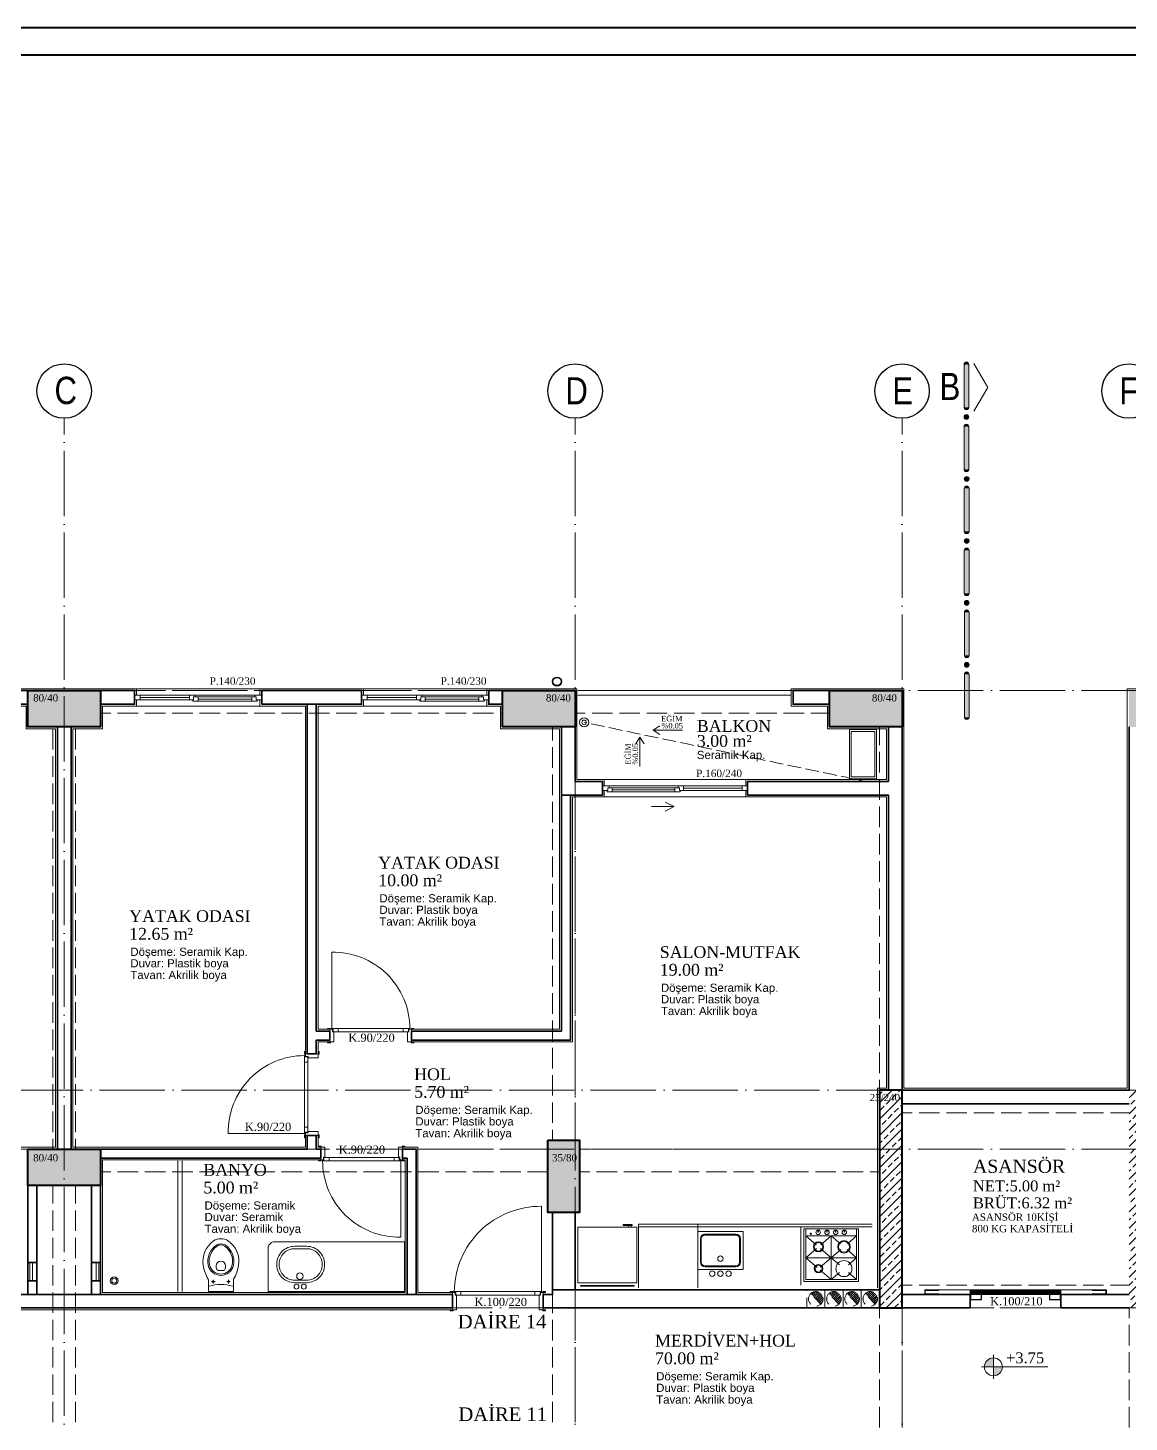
# Model space of a CAD drawing. Header units: millimetres. Extents: x 11587 to 81192, y -36083 to -25300.
# Drawn here: x 32209 to 33422, y -26835 to -25300 of the extents above; entities that cross this region are included whole.
import ezdxf

# ---------------------------------------------------------------- set-up
doc = ezdxf.new("R2010")
doc.units = ezdxf.units.MM
for name, pattern in [('AKS', [30, 24, -3, 0, -3]), ('IZDUSUM1', [20, 7.5, -5, 7.5, 0]), ('SEMBOL1', [260, 200, -15, 30, -15])]:
    doc.linetypes.add(name, pattern=pattern)
for name, color, linetype, lineweight in [('rtm-aks balon', 20, 'Continuous', 25), ('rtm-aks balon yazı', 7, 'Continuous', 20), ('rtm-aks yeni', 7, 'AKS', 20), ('rtm-antet-02', 140, 'Continuous', 40), ('rtm-cam', 141, 'Continuous', 9), ('rtm-duv tugla', 22, 'Continuous', 35), ('rtm-izdusum-üst ince', 8, 'IZDUSUM1', 5), ('rtm-kapı-ahsap', 35, 'Continuous', 13), ('rtm-mhl-yazı-adı', 150, 'Continuous', 30), ('rtm-mhl-yazı-m2', 7, 'Continuous', 20), ('rtm-mhl-yazı-malzeme', 253, 'Continuous', 13), ('rtm-pen-ahsap', 35, 'Continuous', 13), ('rtm-plan katmanı-04', 33, 'Continuous', 25), ('rtm-plan katmanı-05', 205, 'Continuous', 20), ('rtm-plan katmanı-07', 135, 'Continuous', 9), ('rtm-sembol balon baslik', 242, 'Continuous', 20), ('rtm-sembol kesit gör yazı', 7, 'Continuous', 20), ('rtm-sembol kot', 242, 'Continuous', 20), ('rtm-sembol kot yazı', 7, 'Continuous', 20), ('rtm-sembol ok', 7, 'Continuous', 20), ('rtm-sıva', 252, 'Continuous', 15), ('rtm-tarama-betonarme', 51, 'Continuous', 15), ('rtm-tas_betonarme', 50, 'Continuous', 40), ('rtm-tefris vitrifiye', 9, 'Continuous', 9)]:
    doc.layers.add(name, color=color, linetype=linetype, lineweight=lineweight)
doc.styles.add('AKSYAZI', font='ARIALN.TTF')
doc.styles.add('ARIAL', font='times.ttf')
doc.styles.add('BASLIK', font='ARIALN.TTF')
doc.styles.get("Standard").update_dxf_attribs({"font": 'arial.ttf'})
doc.styles.add('VAZ-OLCU', font='times.ttf', dxfattribs={"height": 60})

# ---------------------------------------------------------------- blocks, each defined once
blk = doc.blocks.new('rty')
at = {"layer": 'rtm-kapı-ahsap'}
for p, q in [((-58244.9, -62700.3), (-58243.8, -62700.3)), ((-58244.9, -62703.4), (-58244.9, -62700.3)), ((-58243.8, -62703.4), (-58244.9, -62703.4)), ((-58243.8, -62700.3), (-58243.8, -62703.4)), ((-58243.8, -62707.4), (-58243.8, -62702.9)), ((-58229.8, -62702.9), (-58243.8, -62702.9)), ((-58229.8, -62700.4), (-58229.8, -62703.4)), ((-58228.8, -62700.4), (-58229.8, -62700.4)), ((-58229.8, -62702.9), (-58229.8, -62705.9)), ((-58229.8, -62703.4), (-58228.8, -62703.4)), ((-58228.8, -62703.4), (-58228.8, -62700.4)), ((-58232.8, -62707.4), (-58243.8, -62707.4)), ((-58232.8, -62705.9), (-58232.8, -62707.4)), ((-58229.8, -62705.9), (-58232.8, -62705.9)), ((-58232.6, -62706.4), (-58232.6, -62789.4)), ((-58232.6, -62706.4), (-58229.7, -62706.4)), ((-58228.8, -62712), (-58232.6, -62712)), ((-58229.8, -62704.9), (-58228.8, -62704.9)), ((-58229.7, -62706.4), (-58229.7, -62704.9)), ((-58228.8, -62790.9), (-58228.8, -62704.9)), ((-58144.8, -62704.9), (-58228.8, -62704.9)), ((-58243.8, -62792.3), (-58244.9, -62792.3)), ((-58244.9, -62792.3), (-58244.9, -62795.4)), ((-58244.9, -62795.4), (-58243.8, -62795.4)), ((-58243.8, -62788.4), (-58243.8, -62792.9)), ((-58232.8, -62788.4), (-58243.8, -62788.4)), ((-58243.8, -62795.4), (-58243.8, -62792.3)), ((-58229.8, -62792.9), (-58243.8, -62792.9)), ((-58232.8, -62789.9), (-58232.8, -62788.4)), ((-58229.8, -62789.9), (-58232.8, -62789.9)), ((-58228.8, -62783.7), (-58232.6, -62783.7)), ((-58232.6, -62789.4), (-58229.7, -62789.4)), ((-58229.8, -62792.9), (-58229.8, -62789.9)), ((-58229.8, -62790.9), (-58228.8, -62790.9)), ((-58229.8, -62795.4), (-58229.8, -62792.3)), ((-58229.8, -62792.3), (-58228.8, -62792.3)), ((-58228.8, -62795.4), (-58229.8, -62795.4)), ((-58229.7, -62789.4), (-58229.7, -62790.9)), ((-58228.8, -62792.3), (-58228.8, -62795.4))]:
    blk.add_line(p, q, dxfattribs=at)
at = {"layer": 'rtm-kapı-ahsap', "const_width": 0.392}
blk.add_lwpolyline([(-58229.2, -62703.9, 1), (-58229.2, -62704.5, 1)], format="xyb", close=True, dxfattribs=at)
at = {"layer": 'rtm-kapı-ahsap'}
blk.add_arc((-58229.1, -62706.6), 84.3, 270.2011, 1.1472, dxfattribs=at)
blk = doc.blocks.new('K-100')
at = {"layer": 'rtm-kapı-ahsap'}
for p, q in [((-34308.1, -13702.2), (-34307, -13702.2)), ((-34308.1, -13705.4), (-34308.1, -13702.2)), ((-34307, -13705.4), (-34308.1, -13705.4)), ((-34307, -13702.2), (-34307, -13705.4)), ((-34307, -13709.3), (-34307, -13704.8)), ((-34288, -13704.8), (-34307, -13704.8)), ((-34291, -13709.3), (-34307, -13709.3)), ((-34288, -13707.8), (-34291, -13707.8)), ((-34291, -13707.8), (-34291, -13709.3)), ((-34290.8, -13801.3), (-34290.8, -13708.3)), ((-34290.8, -13708.3), (-34287.9, -13708.3)), ((-34287, -13713.9), (-34290.8, -13713.9)), ((-34288, -13702.3), (-34288, -13705.4)), ((-34287, -13702.3), (-34288, -13702.3)), ((-34288, -13704.8), (-34288, -13707.8)), ((-34288, -13705.4), (-34287, -13705.4)), ((-34288, -13706.8), (-34287, -13706.8)), ((-34287.9, -13708.3), (-34287.9, -13706.8)), ((-34287, -13705.4), (-34287, -13702.3)), ((-34287, -13706.8), (-34287, -13802.8)), ((-34307, -13804.2), (-34308.1, -13804.2)), ((-34308.1, -13804.2), (-34308.1, -13807.3)), ((-34307, -13800.3), (-34307, -13804.8)), ((-34291, -13800.3), (-34307, -13800.3)), ((-34307, -13807.3), (-34307, -13804.2)), ((-34288, -13804.8), (-34307, -13804.8)), ((-34291, -13801.8), (-34291, -13800.3)), ((-34288, -13801.8), (-34291, -13801.8)), ((-34287, -13795.6), (-34290.8, -13795.6)), ((-34290.8, -13801.3), (-34287.9, -13801.3)), ((-34288, -13804.8), (-34288, -13801.8)), ((-34288, -13802.8), (-34287, -13802.8)), ((-34288, -13807.3), (-34288, -13804.2)), ((-34288, -13804.2), (-34287, -13804.2)), ((-34287.9, -13801.3), (-34287.9, -13802.8)), ((-34193, -13802.8), (-34287, -13802.8)), ((-34287, -13804.2), (-34287, -13807.3)), ((-34308.1, -13807.3), (-34307, -13807.3)), ((-34287, -13807.3), (-34288, -13807.3))]:
    blk.add_line(p, q, dxfattribs=at)
at = {"layer": 'rtm-kapı-ahsap', "const_width": 0.392}
blk.add_lwpolyline([(-34287.4, -13803.7, -1), (-34287.4, -13803.1, -1)], format="xyb", close=True, dxfattribs=at)
at = {"layer": 'rtm-kapı-ahsap'}
blk.add_arc((-34287.9, -13801.7), 94.9, 359.3332, 89.4605, dxfattribs=at)
blk = doc.blocks.new('KK')
at = {"layer": 'rtm-sembol balon baslik', "linetype": 'SEMBOL1'}
for p in [(41231.3, 7543.2), (41283.8, 7543.2)]:
    blk.add_line(p, (41257.6, 7558.4), dxfattribs=at)
at = {"layer": 'rtm-sembol balon baslik'}
for p, q in [((41279.6, 7537.7), (41232.3, 7537.7)), ((41279.6, 7532.4), (41232.3, 7532.4)), ((41347.8, 7537.7), (41300.6, 7537.7)), ((41347.8, 7532.4), (41300.6, 7532.4)), ((41416.1, 7537.8), (41368.8, 7537.8)), ((41416.1, 7532.6), (41368.8, 7532.6)), ((41484.3, 7537.8), (41437.1, 7537.8)), ((41484.3, 7532.6), (41437.1, 7532.6)), ((41552.6, 7537.9), (41505.3, 7537.9)), ((41552.6, 7532.7), (41505.3, 7532.7)), ((41620.8, 7537.9), (41573.6, 7537.9)), ((41620.8, 7532.7), (41573.6, 7532.7))]:
    blk.add_line(p, q, dxfattribs=at)
at = {"layer": 'rtm-sembol balon baslik', "const_width": 2.62}
for points in [[(41232.3, 7536.4, 0.414214), (41231, 7535, 1)], [(41231, 7535, 0.414214), (41232.3, 7533.7, 1)], [(41279.6, 7533.7, 0.414214), (41280.9, 7535, 0.414214), (41279.6, 7536.4, 1)], [(41300.6, 7536.4, 0.414214), (41299.3, 7535, 1)], [(41299.3, 7535, 0.414214), (41300.6, 7533.7, 1)], [(41347.8, 7533.7, 0.414214), (41349.1, 7535, 0.414214), (41347.8, 7536.4, 1)], [(41368.8, 7536.5, 0.414214), (41367.5, 7535.2, 1)], [(41367.5, 7535.2, 0.414214), (41368.8, 7533.9, 1)], [(41416.1, 7533.9, 0.414214), (41417.4, 7535.2, 0.414214), (41416.1, 7536.5, 1)], [(41437.1, 7536.5, 0.414214), (41435.8, 7535.2, 1)], [(41435.8, 7535.2, 0.414214), (41437.1, 7533.9, 1)], [(41484.3, 7533.9, 0.414214), (41485.6, 7535.2, 0.414214), (41484.3, 7536.5, 1)], [(41505.3, 7536.6, 0.414214), (41504, 7535.3, 1)], [(41504, 7535.3, 0.414214), (41505.3, 7534, 1)], [(41552.6, 7534, 0.414214), (41553.9, 7535.3, 0.414214), (41552.6, 7536.6, 1)], [(41573.6, 7536.6, 0.414214), (41572.3, 7535.3, 1)], [(41572.3, 7535.3, 0.414214), (41573.6, 7534, 1)], [(41620.8, 7534, 0.414214), (41622.1, 7535.3, 0.414214), (41620.8, 7536.6, 1)]]:
    blk.add_lwpolyline(points, format="xyb", dxfattribs=at)
for points in [[(41288.8, 7535, 1), (41291.4, 7535, 1)], [(41357, 7535.2, 1), (41359.6, 7535.2, 1)], [(41425.3, 7535.2, 1), (41427.9, 7535.2, 1)], [(41493.5, 7535.3, 1), (41496.1, 7535.3, 1)], [(41561.8, 7535.3, 1), (41564.4, 7535.3, 1)]]:
    blk.add_lwpolyline(points, format="xyb", close=True, dxfattribs=at)
at = {"layer": 'rtm-sembol balon baslik'}
for centre in [(41290.1, 7535), (41358.3, 7535.2), (41426.6, 7535.2), (41494.8, 7535.3), (41563.1, 7535.3)]:
    blk.add_circle(centre, 2.62, dxfattribs=at)
for centre, start, end in [((41232.3, 7535), 90, 270), ((41279.6, 7535), 270, 90), ((41300.6, 7535), 90, 270), ((41347.8, 7535), 270, 90), ((41368.8, 7535.2), 90, 270), ((41416.1, 7535.2), 270, 90), ((41437.1, 7535.2), 90, 270), ((41484.3, 7535.2), 270, 90), ((41505.3, 7535.3), 90, 270), ((41552.6, 7535.3), 270, 90), ((41573.6, 7535.3), 90, 270), ((41620.8, 7535.3), 270, 90)]:
    blk.add_arc(centre, 2.62, start, end, dxfattribs=at)
for points in [[(41232.3, 7537.7), (41232.3, 7532.4), (41279.6, 7537.7), (41279.6, 7532.4)], [(41300.6, 7537.7), (41300.6, 7532.4), (41347.8, 7537.7), (41347.8, 7532.4)], [(41368.8, 7537.8), (41368.8, 7532.6), (41416.1, 7537.8), (41416.1, 7532.6)], [(41437.1, 7537.8), (41437.1, 7532.6), (41484.3, 7537.8), (41484.3, 7532.6)], [(41505.3, 7537.9), (41505.3, 7532.7), (41552.6, 7537.9), (41552.6, 7532.7)], [(41573.6, 7537.9), (41573.6, 7532.7), (41620.8, 7537.9), (41620.8, 7532.7)]]:
    blk.add_trace(points, dxfattribs=at)

msp = doc.modelspace()

# ---------------------------------------------------------------- hatches: boundary and pattern name
at = {"layer": 'rtm-izdusum-üst ince', "ltscale": 1.5}
h = msp.add_hatch(dxfattribs=at)
h.set_pattern_fill('ANSI31', color=256, scale=0.5, angle=180, style=0)
h.set_pattern_definition([(225, (32045.9866, -26689.5514), (1.122532, -1.122532), [])])
edge = h.paths.add_edge_path()
edge.add_arc((33076.59, -26699.55), 8, 312.76259, 492.76259)
edge.add_line((33071.16, -26693.68), (33082.03, -26705.42))
h = msp.add_hatch(dxfattribs=at)
h.set_pattern_fill('ANSI31', color=256, scale=0.5, angle=180, style=0)
h.set_pattern_definition([(225, (32065.9866, -26689.5514), (1.122532, -1.122532), [])])
edge = h.paths.add_edge_path()
edge.add_arc((33096.59, -26699.55), 8, 312.76259, 492.76259)
edge.add_line((33091.16, -26693.68), (33102.03, -26705.42))
h = msp.add_hatch(dxfattribs=at)
h.set_pattern_fill('ANSI31', color=256, scale=0.5, angle=180, style=0)
h.set_pattern_definition([(225, (32085.9866, -26689.5514), (1.122532, -1.122532), [])])
edge = h.paths.add_edge_path()
edge.add_arc((33116.59, -26699.55), 8, 312.76259, 492.76259)
edge.add_line((33111.16, -26693.68), (33122.03, -26705.42))
h = msp.add_hatch(dxfattribs=at)
h.set_pattern_fill('ANSI31', color=256, scale=0.5, angle=180, style=0)
h.set_pattern_definition([(225, (32105.9866, -26689.5514), (1.122532, -1.122532), [])])
edge = h.paths.add_edge_path()
edge.add_arc((33136.59, -26699.55), 8, 312.76259, 492.76259)
edge.add_line((33131.16, -26693.68), (33142.03, -26705.42))
at = {"layer": 'rtm-sembol kot'}
h = msp.add_hatch(color=256, dxfattribs=at)
h.paths.add_polyline_path([(33272.18, -26764.59, 0.4142136), (33262.34, -26774.44), (33272.18, -26774.44)])
h.paths.add_polyline_path([(33272.18, -26784.28, 0.4142136), (33282.02, -26774.44), (33272.18, -26774.44)])
at = {"layer": 'rtm-tarama-betonarme'}
h = msp.add_hatch(dxfattribs=at)
h.set_pattern_fill('ANSI33', color=256, scale=2, style=0)
h.set_pattern_definition([(45, (21039.519, -4888.525), (-8.980256, 8.980256), []), (45, (21048.499, -4888.525), (-8.980256, 8.980256), [6.35, -3.175])])
h.paths.add_polyline_path([(34324.09, -27439.55), (34364.09, -27439.55), (34364.09, -27519.55), (34324.09, -27519.55)])
h.paths.add_polyline_path([(33911.59, -27479.55), (33991.59, -27479.55), (33991.59, -27519.55), (33911.59, -27519.55)])
h.paths.add_polyline_path([(34324.09, -26944.55), (34364.09, -26944.55), (34364.09, -27024.55), (34324.09, -27024.55)])
h.paths.add_polyline_path([(33961.59, -26944.55), (33996.59, -26944.55), (33996.59, -27024.55), (33961.59, -27024.55)])
h.paths.add_polyline_path([(33961.59, -26524.55), (33996.59, -26524.55), (33996.59, -26604.55), (33961.59, -26604.55)])
h.paths.add_polyline_path([(34324.09, -26524.55), (34364.09, -26524.55), (34364.09, -26604.55), (34324.09, -26604.55)])
h.paths.add_polyline_path([(34324.09, -26029.55), (34364.09, -26029.55), (34364.09, -26109.55), (34324.09, -26109.55)])
h.paths.add_polyline_path([(33911.59, -26029.55), (33991.59, -26029.55), (33991.59, -26069.55), (33911.59, -26069.55)])
h.paths.add_polyline_path([(34726.59, -26524.55), (34691.59, -26524.55), (34691.59, -26604.55), (34726.59, -26604.55)])
h.paths.add_polyline_path([(34726.59, -26944.55), (34691.59, -26944.55), (34691.59, -27024.55), (34726.59, -27024.55)])
h.paths.add_polyline_path([(34776.59, -27479.55), (34696.59, -27479.55), (34696.59, -27519.55), (34776.59, -27519.55)])
h.paths.add_polyline_path([(35299.09, -27479.55), (35219.09, -27479.55), (35219.09, -27519.55), (35299.09, -27519.55)])
h.paths.add_polyline_path([(35299.09, -26974.55), (35219.09, -26974.55), (35219.09, -27014.55), (35299.09, -27014.55)])
h.paths.add_polyline_path([(35299.09, -26534.55), (35219.09, -26534.55), (35219.09, -26574.55), (35299.09, -26574.55)])
h.paths.add_polyline_path([(34776.59, -26029.55), (34696.59, -26029.55), (34696.59, -26069.55), (34776.59, -26069.55)])
h.paths.add_polyline_path([(35299.09, -26029.55), (35219.09, -26029.55), (35219.09, -26069.55), (35299.09, -26069.55)])
h.paths.add_polyline_path([(35821.59, -26839.55), (35796.59, -26839.55), (35796.59, -27014.55), (35821.59, -27014.55)])
h.paths.add_polyline_path([(35821.59, -26534.55), (35796.59, -26534.55), (35796.59, -26709.55), (35821.59, -26709.55)])
h.paths.add_polyline_path([(36181.59, -26839.55), (36006.59, -26839.55), (36006.59, -26864.55), (36181.59, -26864.55)])
h.paths.add_polyline_path([(36181.59, -26684.55), (36006.59, -26684.55), (36006.59, -26709.55), (36181.59, -26709.55)])
h.paths.add_polyline_path([(35821.59, -26109.55), (35781.59, -26109.55), (35781.59, -26029.55), (35821.59, -26029.55)])
h.paths.add_polyline_path([(36181.59, -26124.55), (36141.59, -26124.55), (36141.59, -26029.55), (36181.59, -26029.55)])
h.paths.add_polyline_path([(35821.59, -27439.55), (35781.59, -27439.55), (35781.59, -27519.55), (35821.59, -27519.55)])
h.paths.add_polyline_path([(36181.59, -27424.55), (36141.59, -27424.55), (36141.59, -27519.55), (36181.59, -27519.55)])
h.paths.add_polyline_path([(33421.59, -27439.55), (33461.59, -27439.55), (33461.59, -27519.55), (33421.59, -27519.55)])
h.paths.add_polyline_path([(33131.59, -27439.55), (33171.59, -27439.55), (33171.59, -27519.55), (33131.59, -27519.55)])
h.paths.add_polyline_path([(33421.59, -26029.55), (33501.59, -26029.55), (33501.59, -26069.55), (33421.59, -26069.55)])
h.paths.add_polyline_path([(33091.59, -26029.55), (33171.59, -26029.55), (33171.59, -26069.55), (33091.59, -26069.55)])
h.paths.add_polyline_path([(32781.59, -26524.55), (32816.59, -26524.55), (32816.59, -26604.55), (32781.59, -26604.55)])
h.paths.add_polyline_path([(32781.59, -26944.55), (32816.59, -26944.55), (32816.59, -27024.55), (32781.59, -27024.55)])
h.paths.add_polyline_path([(32731.59, -27479.55), (32811.59, -27479.55), (32811.59, -27519.55), (32731.59, -27519.55)])
h.paths.add_polyline_path([(32209.09, -27479.55), (32289.09, -27479.55), (32289.09, -27519.55), (32209.09, -27519.55)])
h.paths.add_polyline_path([(32209.09, -26974.55), (32289.09, -26974.55), (32289.09, -27014.55), (32209.09, -27014.55)])
h.paths.add_polyline_path([(32209.09, -26534.55), (32289.09, -26534.55), (32289.09, -26574.55), (32209.09, -26574.55)])
h.paths.add_polyline_path([(32731.59, -26029.55), (32811.59, -26029.55), (32811.59, -26069.55), (32731.59, -26069.55)])
h.paths.add_polyline_path([(32209.09, -26029.55), (32289.09, -26029.55), (32289.09, -26069.55), (32209.09, -26069.55)])
h.paths.add_polyline_path([(31686.59, -26839.55), (31711.59, -26839.55), (31711.59, -27014.55), (31686.59, -27014.55)])
h.paths.add_polyline_path([(31686.59, -26534.55), (31711.59, -26534.55), (31711.59, -26709.55), (31686.59, -26709.55)])
h.paths.add_polyline_path([(31326.59, -26839.55), (31501.59, -26839.55), (31501.59, -26864.55), (31326.59, -26864.55)])
h.paths.add_polyline_path([(31326.59, -26684.55), (31501.59, -26684.55), (31501.59, -26709.55), (31326.59, -26709.55)])
h.paths.add_polyline_path([(31686.59, -26109.55), (31726.59, -26109.55), (31726.59, -26029.55), (31686.59, -26029.55)])
h.paths.add_polyline_path([(31326.59, -26124.55), (31366.59, -26124.55), (31366.59, -26029.55), (31326.59, -26029.55)])
h.paths.add_polyline_path([(31686.59, -27439.55), (31726.59, -27439.55), (31726.59, -27519.55), (31686.59, -27519.55)])
h.paths.add_polyline_path([(31326.59, -27424.55), (31366.59, -27424.55), (31366.59, -27519.55), (31326.59, -27519.55)])
h = msp.add_hatch(dxfattribs=at)
h.set_pattern_fill('ANSI33', color=256, scale=2, style=0)
h.set_pattern_definition([(45, (6000, 0), (-8.980256, 8.980256), []), (45, (6008.98, 0), (-8.980256, 8.980256), [6.35, -3.175])])
h.paths.add_polyline_path([(33171.59, -26469.55), (33146.59, -26469.55), (33146.59, -26709.55), (33171.59, -26709.55)])
h.paths.add_polyline_path([(33446.59, -26469.55), (33421.59, -26469.55), (33421.59, -26709.55), (33446.59, -26709.55)])

# ---------------------------------------------------------------- linework, layer by layer
at = {"layer": 'rtm-aks balon'}
for centre in [(32249.09, -25699.55), (32811.59, -25699.55), (33171.59, -25699.55), (33421.59, -25699.55)]:
    msp.add_circle(centre, 30, dxfattribs=at)
at = {"layer": 'rtm-aks yeni', "ltscale": 3}
for p, q in [((32249.09, -27819.55), (32249.09, -25729.55)), ((32811.59, -27819.55), (32811.59, -25729.55)), ((33171.59, -27819.55), (33171.59, -25729.55)), ((31026.59, -26029.55), (36481.59, -26029.55)), ((31026.59, -26469.55), (36481.59, -26469.55)), ((31026.59, -26534.55), (36481.59, -26534.55)), ((31026.59, -26709.55), (36481.59, -26709.55))]:
    msp.add_line(p, q, dxfattribs=at)
at = {"layer": 'rtm-antet-02'}
msp.add_lwpolyline([(30726.59, -25299.55), (30726.59, -28299.55), (36726.59, -28299.55), (36726.59, -25299.55), (30726.59, -25299.55)], dxfattribs=at)
msp.add_lwpolyline([(30756.59, -25329.55), (30756.59, -28269.55), (36696.59, -28269.55), (36696.59, -25329.55)], close=True, dxfattribs=at)
at = {"layer": 'rtm-cam'}
for p, q in [((32387.09, -26037.05), (32332.59, -26037.05)), ((32455.59, -26038.8), (32396.59, -26038.8)), ((32637.09, -26037.05), (32582.59, -26037.05)), ((32705.59, -26038.8), (32646.59, -26038.8)), ((32931.09, -26137.05), (32995.59, -26137.05)), ((32852.59, -26138.8), (32921.59, -26138.8))]:
    msp.add_line(p, q, dxfattribs=at)
at = {"layer": 'rtm-duv tugla'}
for points in [[(32209.09, -26029.55), (32171.59, -26029.55), (32171.59, -26044.55), (32209.09, -26044.55)], [(32289.09, -26029.55), (32326.59, -26029.55), (32326.59, -26044.55), (32289.09, -26044.55)], [(32731.59, -26044.55), (32716.59, -26044.55), (32716.59, -26029.55), (32731.59, -26029.55)], [(32716.59, -26044.55), (32716.59, -26029.55)], [(33091.59, -26029.55), (33051.59, -26029.55), (33051.59, -26044.55), (33091.59, -26044.55)], [(32526.59, -26044.55), (32526.59, -26404.55), (32541.59, -26404.55), (32541.59, -26414.55), (32526.59, -26414.55), (32526.59, -26429.55), (32516.59, -26429.55), (32516.59, -26044.55)], [(32241.59, -26534.55), (32241.59, -26069.55)], [(32256.59, -26534.55), (32256.59, -26069.55)], [(32811.59, -26069.55), (32811.59, -26129.55), (32841.59, -26129.55), (32841.59, -26144.55), (32796.59, -26144.55), (32796.59, -26069.55)], [(33156.59, -26069.55), (33156.59, -26129.55), (33001.59, -26129.55), (33001.59, -26144.55), (33156.59, -26144.55), (33156.59, -26469.55)], [(33171.59, -26069.55), (33171.59, -26469.55)], [(33421.59, -26469.55), (33421.59, -26069.55)], [(32796.59, -26144.55), (32796.59, -26404.55), (32631.59, -26404.55), (32631.59, -26414.55), (32806.59, -26414.55), (32806.59, -26144.55)], [(33171.59, -26469.55), (33421.59, -26469.55)], [(33171.59, -26484.55), (33421.59, -26484.55)], [(32289.09, -26534.55), (32516.59, -26534.55), (32516.59, -26519.55), (32526.59, -26519.55), (32526.59, -26534.55), (32531.59, -26534.55), (32531.59, -26544.55), (32289.09, -26544.55)], [(32626.59, -26694.55), (32626.59, -26544.55), (32621.59, -26544.55), (32621.59, -26534.55), (32636.59, -26534.55), (32636.59, -26694.55)], [(32209.09, -26574.55), (32209.09, -26694.55)], [(32219.09, -26574.55), (32219.09, -26694.55)], [(32279.09, -26574.55), (32279.09, -26694.55)], [(32289.09, -26574.55), (32289.09, -26694.55)], [(32786.59, -26604.55), (32786.59, -26689.55)], [(32811.59, -26604.55), (32811.59, -26689.55)], [(32219.09, -26659.55), (32209.09, -26659.55)], [(32279.09, -26659.55), (32289.09, -26659.55)], [(32219.09, -26679.55), (32209.09, -26679.55)], [(32279.09, -26679.55), (32289.09, -26679.55)], [(32776.59, -26694.55), (32786.59, -26694.55), (32786.59, -26689.55), (33146.59, -26689.55)], [(31821.59, -26694.55), (32676.59, -26694.55)], [(32676.59, -26694.55), (32676.59, -26709.55)], [(32776.59, -26694.55), (32776.59, -26709.55)], [(33171.59, -26709.55), (33246.59, -26709.55), (33246.59, -26694.55), (33171.59, -26694.55)], [(33421.59, -26709.55), (33346.59, -26709.55), (33346.59, -26694.55), (33421.59, -26694.55)], [(31821.59, -26709.55), (32676.59, -26709.55)], [(32776.59, -26709.55), (33146.59, -26709.55)]]:
    msp.add_lwpolyline(points, dxfattribs=at)
msp.add_lwpolyline([(32466.59, -26044.55), (32466.59, -26029.55), (32576.59, -26029.55), (32576.59, -26044.55)], close=True, dxfattribs=at)
at = {"layer": 'rtm-izdusum-üst ince', "ltscale": 1.5}
for points in [[(32289.09, -26029.55), (32731.59, -26029.55)], [(32821.59, -26029.55), (33091.59, -26029.55)], [(32289.09, -26054.55), (32731.59, -26054.55)], [(32811.59, -26054.55), (33091.59, -26054.55)], [(32236.59, -26534.55), (32236.59, -26069.55)], [(32261.59, -26534.55), (32261.59, -26069.55)], [(32786.59, -26524.55), (32786.59, -26069.55)], [(32811.59, -26524.55), (32811.59, -26069.55)], [(33146.59, -26469.55), (33146.59, -26069.55)], [(33171.59, -26469.55), (33171.59, -26069.55)], [(33421.59, -26467.55), (33421.59, -26069.55)], [(33171.59, -26469.55), (33421.59, -26469.55)], [(33171.59, -26494.55), (33421.59, -26494.55)], [(32289.09, -26534.55), (32781.59, -26534.55)], [(32816.59, -26534.55), (33146.59, -26534.55)], [(32289.09, -26559.55), (32781.59, -26559.55)], [(32816.59, -26559.55), (33146.59, -26559.55)], [(32236.59, -26974.55), (32236.59, -26574.55)], [(32261.59, -26974.55), (32261.59, -26574.55)], [(32786.59, -26944.55), (32786.59, -26604.55)], [(32811.59, -26944.55), (32811.59, -26604.55)], [(33086.59, -26689.55), (33086.59, -26709.55), (33066.59, -26709.55), (33066.59, -26689.55), (33086.59, -26689.55)], [(33106.59, -26689.55), (33106.59, -26709.55), (33086.59, -26709.55), (33086.59, -26689.55), (33106.59, -26689.55)], [(33126.59, -26689.55), (33126.59, -26709.55), (33106.59, -26709.55), (33106.59, -26689.55), (33126.59, -26689.55)], [(33146.59, -26689.55), (33146.59, -26709.55), (33126.59, -26709.55), (33126.59, -26689.55), (33146.59, -26689.55)], [(33171.59, -26684.55), (33421.59, -26684.55)], [(33082.03, -26705.42), (33071.16, -26693.68)], [(33102.03, -26705.42), (33091.16, -26693.68)], [(33122.03, -26705.42), (33111.16, -26693.68)], [(33142.03, -26705.42), (33131.16, -26693.68)], [(33146.59, -26709.55), (33146.59, -26919.55)], [(33171.59, -26709.55), (33171.59, -26919.55)], [(33171.59, -26709.55), (33421.59, -26709.55)], [(33421.59, -26709.55), (33421.59, -26919.55)]]:
    msp.add_lwpolyline(points, dxfattribs=at)
at = {"layer": 'rtm-izdusum-üst ince'}
msp.add_lwpolyline([(33131.59, -26129.55), (32821.59, -26064.55)], dxfattribs=at)
at = {"layer": 'rtm-izdusum-üst ince', "ltscale": 1.5}
for centre in [(33076.59, -26699.55), (33096.59, -26699.55), (33116.59, -26699.55), (33136.59, -26699.55)]:
    msp.add_circle(centre, 8, dxfattribs=at)
at = {"layer": 'rtm-kapı-ahsap'}
for points in [[(32211.09, -26679.55), (32211.09, -26659.55)], [(32214.09, -26679.55), (32214.09, -26659.55)], [(32284.09, -26679.55), (32284.09, -26659.55)], [(32287.09, -26679.55), (32287.09, -26659.55)]]:
    msp.add_lwpolyline(points, dxfattribs=at)
at = {"layer": 'rtm-pen-ahsap'}
for p, q in [((32385.59, -26034.55), (32326.59, -26034.55)), ((32326.59, -26039.55), (32332.59, -26039.55)), ((32337.59, -26039.55), (32331.96, -26039.55)), ((32332.59, -26034.55), (32332.59, -26039.55)), ((32337.59, -26039.55), (32387.09, -26039.55)), ((32385.59, -26034.55), (32393.09, -26034.55)), ((32387.09, -26034.55), (32387.09, -26039.55)), ((32391.59, -26039.55), (32387.09, -26039.55)), ((32390.96, -26041.05), (32396.59, -26041.05)), ((32391.59, -26036.55), (32396.59, -26036.55)), ((32391.59, -26036.55), (32391.59, -26039.55)), ((32393.09, -26036.55), (32393.09, -26034.55)), ((32396.59, -26036.55), (32455.59, -26036.55)), ((32396.59, -26036.55), (32396.59, -26041.05)), ((32396.59, -26041.05), (32455.59, -26041.05)), ((32460.59, -26036.55), (32455.59, -26036.55)), ((32455.59, -26036.55), (32455.59, -26041.05)), ((32461.23, -26041.05), (32455.59, -26041.05)), ((32459.09, -26034.55), (32459.09, -26036.55)), ((32459.09, -26034.55), (32466.59, -26034.55)), ((32460.59, -26036.55), (32460.59, -26039.55)), ((32466.59, -26039.55), (32460.59, -26039.55)), ((32635.59, -26034.55), (32576.59, -26034.55)), ((32576.59, -26039.55), (32582.59, -26039.55)), ((32587.59, -26039.55), (32581.96, -26039.55)), ((32582.59, -26034.55), (32582.59, -26039.55)), ((32587.59, -26039.55), (32637.09, -26039.55)), ((32635.59, -26034.55), (32643.09, -26034.55)), ((32637.09, -26034.55), (32637.09, -26039.55)), ((32641.59, -26039.55), (32637.09, -26039.55)), ((32640.96, -26041.05), (32646.59, -26041.05)), ((32641.59, -26036.55), (32646.59, -26036.55)), ((32641.59, -26036.55), (32641.59, -26039.55)), ((32643.09, -26036.55), (32643.09, -26034.55)), ((32646.59, -26036.55), (32705.59, -26036.55)), ((32646.59, -26036.55), (32646.59, -26041.05)), ((32646.59, -26041.05), (32705.59, -26041.05)), ((32710.59, -26036.55), (32705.59, -26036.55)), ((32705.59, -26036.55), (32705.59, -26041.05)), ((32711.23, -26041.05), (32705.59, -26041.05)), ((32709.09, -26034.55), (32709.09, -26036.55)), ((32709.09, -26034.55), (32716.59, -26034.55)), ((32710.59, -26036.55), (32710.59, -26039.55)), ((32716.59, -26039.55), (32710.59, -26039.55)), ((32849.09, -26134.55), (32841.59, -26134.55)), ((32847.59, -26136.55), (32852.59, -26136.55)), ((32847.59, -26136.55), (32847.59, -26139.55)), ((32849.09, -26134.55), (32849.09, -26136.55)), ((32921.59, -26136.55), (32852.59, -26136.55)), ((32852.59, -26136.55), (32852.59, -26141.05)), ((32926.59, -26136.55), (32921.59, -26136.55)), ((32921.59, -26136.55), (32921.59, -26141.05)), ((32932.59, -26134.55), (32925.09, -26134.55)), ((32925.09, -26136.55), (32925.09, -26134.55)), ((32926.59, -26136.55), (32926.59, -26139.55)), ((32931.09, -26134.55), (32931.09, -26139.55)), ((32932.59, -26134.55), (33001.59, -26134.55)), ((32995.59, -26134.55), (32995.59, -26139.55)), ((32841.59, -26139.55), (32847.59, -26139.55)), ((32846.96, -26141.05), (32852.59, -26141.05)), ((32921.59, -26141.05), (32852.59, -26141.05)), ((32927.23, -26141.05), (32921.59, -26141.05)), ((32926.59, -26139.55), (32931.09, -26139.55)), ((32990.59, -26139.55), (32931.09, -26139.55)), ((32990.59, -26139.55), (32996.23, -26139.55)), ((33001.59, -26139.55), (32995.59, -26139.55))]:
    msp.add_line(p, q, dxfattribs=at)
for points in [[(32390.96, -26041.05), (32390.09, -26039.55)], [(32461.23, -26041.05), (32462.1, -26039.55)], [(32640.96, -26041.05), (32640.09, -26039.55)], [(32711.23, -26041.05), (32712.1, -26039.55)], [(32846.96, -26141.05), (32846.09, -26139.55)], [(32927.23, -26141.05), (32928.1, -26139.55)]]:
    msp.add_lwpolyline(points, dxfattribs=at)
at = {"layer": 'rtm-plan katmanı-04'}
for radius in [5, 4.5]:
    msp.add_circle((32791.59, -26019.55), radius, dxfattribs=at)
at = {"layer": 'rtm-plan katmanı-05'}
for p, q in [((33396.59, -26689.55), (33196.59, -26689.55)), ((33196.59, -26694.55), (33196.59, -26689.55)), ((33197.09, -26690.05), (33212.09, -26690.05)), ((33197.09, -26694.05), (33197.09, -26690.05)), ((33212.09, -26690.15), (33197.19, -26690.15)), ((33197.19, -26690.15), (33197.19, -26693.95)), ((33212.09, -26690.05), (33212.09, -26690.15)), ((33246.59, -26694.05), (33246.59, -26690.05)), ((33246.59, -26690.05), (33296.09, -26690.05)), ((33296.09, -26690.05), (33296.09, -26694.05)), ((33297.09, -26690.05), (33297.09, -26694.05)), ((33346.59, -26690.05), (33297.09, -26690.05)), ((33346.59, -26694.05), (33346.59, -26690.05)), ((33381.09, -26690.05), (33381.09, -26690.15)), ((33396.09, -26690.05), (33381.09, -26690.05)), ((33381.09, -26690.15), (33395.99, -26690.15)), ((33395.99, -26690.15), (33395.99, -26693.95)), ((33396.09, -26694.05), (33396.09, -26690.05)), ((33396.59, -26694.55), (33396.59, -26689.55)), ((33212.09, -26694.05), (33197.09, -26694.05)), ((33197.19, -26693.95), (33212.09, -26693.95)), ((33212.09, -26693.95), (33212.09, -26694.05)), ((33296.09, -26694.05), (33246.59, -26694.05)), ((33246.59, -26694.55), (33346.59, -26694.55)), ((33247.09, -26700.55), (33247.09, -26694.55)), ((33247.09, -26694.55), (33249.59, -26694.55)), ((33259.09, -26700.55), (33247.09, -26700.55)), ((33247.39, -26694.85), (33247.39, -26700.25)), ((33249.59, -26694.85), (33247.39, -26694.85)), ((33247.39, -26700.25), (33258.79, -26700.25)), ((33249.59, -26694.55), (33249.59, -26694.85)), ((33256.59, -26694.55), (33259.09, -26694.55)), ((33256.59, -26694.85), (33256.59, -26694.55)), ((33258.79, -26694.85), (33256.59, -26694.85)), ((33258.79, -26700.25), (33258.79, -26694.85)), ((33259.09, -26694.55), (33259.09, -26700.55)), ((33297.09, -26694.05), (33346.59, -26694.05)), ((33336.59, -26694.55), (33334.09, -26694.55)), ((33334.09, -26694.55), (33334.09, -26700.55)), ((33334.09, -26700.55), (33346.09, -26700.55)), ((33334.39, -26694.85), (33336.59, -26694.85)), ((33334.39, -26700.25), (33334.39, -26694.85)), ((33345.79, -26700.25), (33334.39, -26700.25)), ((33336.59, -26694.85), (33336.59, -26694.55)), ((33343.59, -26694.55), (33343.59, -26694.85)), ((33346.09, -26694.55), (33343.59, -26694.55)), ((33343.59, -26694.85), (33345.79, -26694.85)), ((33345.79, -26694.85), (33345.79, -26700.25)), ((33346.09, -26700.55), (33346.09, -26694.55)), ((33381.09, -26693.95), (33381.09, -26694.05)), ((33395.99, -26693.95), (33381.09, -26693.95)), ((33381.09, -26694.05), (33396.09, -26694.05))]:
    msp.add_line(p, q, dxfattribs=at)
at = {"layer": 'rtm-plan katmanı-05', "ltscale": 0.6}
for points in [[(32328.59, -26027.55), (32464.59, -26027.55)], [(32578.59, -26027.55), (32714.59, -26027.55)], [(32328.59, -26046.55), (32464.59, -26046.55)], [(32578.59, -26046.55), (32714.59, -26046.55)], [(32999.59, -26127.55), (32843.59, -26127.55)], [(32999.59, -26146.55), (32843.59, -26146.55)]]:
    msp.add_lwpolyline(points, dxfattribs=at)
at = {"layer": 'rtm-plan katmanı-05'}
for points in [[(32814.59, -26029.55), (33048.59, -26029.55)], [(32814.59, -26034.55), (33048.59, -26034.55)]]:
    msp.add_lwpolyline(points, dxfattribs=at)
for radius in [5, 2.5]:
    msp.add_circle((32821.59, -26064.55), radius, dxfattribs=at)
at = {"layer": 'rtm-plan katmanı-07'}
for p, q in [((33296.09, -26691.05), (33246.59, -26691.05)), ((33296.09, -26692.05), (33246.59, -26692.05)), ((33296.09, -26693.05), (33246.59, -26693.05)), ((33297.09, -26691.05), (33346.6, -26691.05)), ((33297.09, -26692.05), (33346.6, -26692.05)), ((33297.09, -26693.05), (33346.6, -26693.05))]:
    msp.add_line(p, q, dxfattribs=at)
for points in [[(32393.09, -26034.55), (32459.09, -26034.55)], [(32643.09, -26034.55), (32709.09, -26034.55)], [(32925.09, -26134.55), (32849.09, -26134.55)]]:
    msp.add_lwpolyline(points, dxfattribs=at)
at = {"layer": 'rtm-sembol kot'}
for p, q in [((33272.18, -26787.56), (33272.18, -26761.31)), ((33259.06, -26774.44), (33331.98, -26774.44))]:
    msp.add_line(p, q, dxfattribs=at)
msp.add_circle((33272.18, -26774.44), 9.84, dxfattribs=at)
at = {"layer": 'rtm-sembol ok'}
for points in [[(32897.54, -26073.17), (32904.94, -26068.5)], [(32929.87, -26073.17), (32897.54, -26073.17)], [(32897.54, -26073.17), (32904.94, -26077.84)], [(32883.02, -26080.78), (32878.36, -26088.18)], [(32883.02, -26113.1), (32883.02, -26080.78)], [(32883.02, -26080.78), (32887.69, -26088.18)], [(32920.75, -26157.24), (32910.75, -26152.24)], [(32895.75, -26157.24), (32920.75, -26157.24)], [(32920.75, -26157.24), (32910.75, -26162.24)]]:
    msp.add_lwpolyline(points, dxfattribs=at)
at = {"layer": 'rtm-sıva'}
for points in [[(32169.59, -26034.55), (32169.59, -26027.55), (32328.59, -26027.55), (32328.59, -26034.55)], [(32464.59, -26034.55), (32464.59, -26027.55), (32578.59, -26027.55), (32578.59, -26034.55)], [(32714.59, -26034.55), (32714.59, -26027.55), (32813.59, -26027.55), (32813.59, -26127.55), (32843.59, -26127.55), (32843.59, -26134.55)], [(32999.59, -26134.55), (32999.59, -26127.55), (33154.59, -26127.55), (33154.59, -26071.55), (33089.59, -26071.55), (33089.59, -26046.55), (33049.59, -26046.55), (33049.59, -26027.55), (33173.59, -26027.55), (33173.59, -26467.55)], [(33173.59, -26467.55), (33419.59, -26467.55), (33419.59, -26027.55), (33513.59, -26027.55), (33513.59, -26034.55)], [(31983.59, -26519.55), (31983.59, -26532.55), (32239.59, -26532.55), (32239.59, -26071.55), (32207.09, -26071.55), (32207.09, -26046.55), (32169.59, -26046.55), (32169.59, -26039.55)], [(32514.59, -26519.55), (32514.59, -26532.55), (32258.59, -26532.55), (32258.59, -26071.55), (32291.09, -26071.55), (32291.09, -26046.55), (32328.59, -26046.55), (32328.59, -26039.55)], [(32464.59, -26039.55), (32464.59, -26046.55), (32514.59, -26046.55), (32514.59, -26429.55)], [(32541.59, -26402.55), (32528.59, -26402.55), (32528.59, -26046.55), (32578.59, -26046.55), (32578.59, -26039.55)], [(32714.59, -26039.55), (32714.59, -26046.55), (32729.59, -26046.55), (32729.59, -26071.55), (32794.59, -26071.55), (32794.59, -26402.55), (32631.59, -26402.55)], [(32631.59, -26416.55), (32808.59, -26416.55), (32808.59, -26146.55), (32843.59, -26146.55), (32843.59, -26139.55)], [(33144.59, -26687.55), (33144.59, -26467.55), (33154.59, -26467.55), (33154.59, -26146.55), (32999.59, -26146.55), (32999.59, -26139.55)], [(32528.59, -26429.55), (32528.59, -26416.55), (32541.59, -26416.55)], [(32528.59, -26519.55), (32528.59, -26532.55), (32531.59, -26532.55)], [(32676.59, -26692.55), (32638.59, -26692.55), (32638.59, -26532.55), (32621.59, -26532.55)], [(32621.59, -26546.55), (32624.59, -26546.55), (32624.59, -26692.55), (32291.09, -26692.55), (32291.09, -26546.55), (32531.59, -26546.55)], [(31821.59, -26711.55), (32676.59, -26711.55)]]:
    msp.add_lwpolyline(points, dxfattribs=at)
at = {"layer": 'rtm-tas_betonarme'}
for points in [[(32209.09, -26029.55), (32289.09, -26029.55), (32289.09, -26069.55), (32209.09, -26069.55)], [(32731.59, -26029.55), (32811.59, -26029.55), (32811.59, -26069.55), (32731.59, -26069.55)], [(33091.59, -26029.55), (33171.59, -26029.55), (33171.59, -26069.55), (33091.59, -26069.55)], [(33146.59, -26709.55), (33171.59, -26709.55), (33171.59, -26469.55), (33146.59, -26469.55)], [(32209.09, -26534.55), (32289.09, -26534.55), (32289.09, -26574.55), (32209.09, -26574.55)], [(32781.59, -26524.55), (32816.59, -26524.55), (32816.59, -26604.55), (32781.59, -26604.55)]]:
    msp.add_lwpolyline(points, close=True, dxfattribs=at)
at = {"layer": 'rtm-tefris vitrifiye'}
for p, q in [((32814.5, -26620.7), (32814.5, -26681.7)), ((32864.5, -26617.7), (32874.5, -26617.7)), ((32864.5, -26618.7), (32864.5, -26617.7)), ((32874.5, -26618.7), (32864.5, -26618.7)), ((32870.5, -26620.7), (32870.5, -26618.7)), ((32873.5, -26620.7), (32873.5, -26618.7)), ((32874.5, -26617.7), (32874.5, -26618.7)), ((32879.5, -26681.7), (32879.5, -26620.7)), ((32881.59, -26617.21), (33138.59, -26617.21)), ((32946.59, -26625.21), (32946.59, -26667.21)), ((32996.59, -26625.21), (32946.59, -26625.21)), ((32988.59, -26628.21), (32954.59, -26628.21)), ((32988.59, -26629.21), (32954.59, -26629.21)), ((32996.59, -26625.21), (32996.59, -26667.21)), ((33063.62, -26680.21), (33063.62, -26622.21)), ((33063.62, -26622.21), (33123.62, -26622.21)), ((33065.62, -26678.21), (33065.62, -26622.21)), ((33079.04, -26626.19), (33079.04, -26623.72)), ((33079.58, -26626.19), (33079.04, -26626.19)), ((33079.58, -26623.72), (33079.58, -26626.19)), ((33088.63, -26626.19), (33088.63, -26623.72)), ((33089.17, -26626.19), (33088.63, -26626.19)), ((33089.17, -26623.72), (33089.17, -26626.19)), ((33098.21, -26626.19), (33098.21, -26623.72)), ((33098.75, -26626.19), (33098.21, -26626.19)), ((33098.75, -26623.72), (33098.75, -26626.19)), ((33107.8, -26626.19), (33107.8, -26623.72)), ((33108.34, -26626.19), (33107.8, -26626.19)), ((33108.34, -26623.72), (33108.34, -26626.19)), ((33121.62, -26630.21), (33121.62, -26622.21)), ((32949.59, -26633.21), (32949.59, -26659.21)), ((32950.59, -26633.21), (32950.59, -26659.21)), ((32992.59, -26633.21), (32992.59, -26659.21)), ((32993.59, -26633.21), (32993.59, -26659.21)), ((33077.14, -26640.09), (33065.62, -26630.21)), ((33065.62, -26630.21), (33121.62, -26630.21)), ((33065.62, -26654.21), (33077.31, -26644.19)), ((33093.62, -26654.21), (33081.92, -26644.18)), ((33082.25, -26639.95), (33093.62, -26630.21)), ((33103.91, -26639.03), (33093.62, -26630.21)), ((33093.62, -26678.21), (33093.62, -26630.21)), ((33111.4, -26638.97), (33121.62, -26630.21)), ((33121.62, -26678.21), (33121.62, -26630.21)), ((33078.03, -26664.85), (33065.62, -26654.21)), ((33065.62, -26654.21), (33121.62, -26654.21)), ((33093.62, -26654.21), (33081.39, -26664.69)), ((33093.62, -26654.21), (33104.08, -26645.25)), ((33102.59, -26661.89), (33093.62, -26654.21)), ((33121.62, -26654.21), (33111, -26645.1)), ((33121.62, -26654.21), (33112.65, -26661.89)), ((32423.76, -26668.45), (32419.43, -26668.45)), ((32946.59, -26667.21), (32996.59, -26667.21)), ((32954.59, -26663.21), (32988.59, -26663.21)), ((32954.59, -26664.21), (32988.59, -26664.21)), ((33081.43, -26667.76), (33093.62, -26678.21)), ((33093.62, -26678.21), (33102.59, -26670.52)), ((33112.65, -26670.52), (33121.62, -26678.21)), ((32407.85, -26678.96), (32407.85, -26691.55)), ((32411.23, -26680.55), (32415.14, -26680.55)), ((32413.07, -26682.43), (32413.07, -26678.72)), ((32431.96, -26680.55), (32428.05, -26680.55)), ((32430.12, -26682.43), (32430.12, -26678.72)), ((32435.34, -26678.96), (32435.34, -26691.55)), ((32814.5, -26681.7), (32879.5, -26681.7)), ((32817.5, -26684.7), (32876.5, -26684.7)), ((32817.5, -26685.7), (32817.5, -26684.7)), ((32876.5, -26685.7), (32817.5, -26685.7)), ((32876.5, -26684.7), (32876.5, -26685.7)), ((33063.62, -26680.21), (33123.62, -26680.21)), ((33065.62, -26678.21), (33121.62, -26678.21)), ((32407.85, -26691.55), (32435.34, -26691.55))]:
    msp.add_line(p, q, dxfattribs=at)
for points in [[(33143.59, -26072.55), (33113.59, -26072.55), (33113.59, -26126.55), (33143.59, -26126.55)], [(33141.59, -26074.55), (33115.59, -26074.55), (33115.59, -26124.55), (33141.59, -26124.55)]]:
    msp.add_lwpolyline(points, close=True, dxfattribs=at)
for points in [[(32374.09, -26691.55), (32374.09, -26547.55)], [(32379.09, -26691.55), (32379.09, -26547.55)], [(32879.5, -26620.7), (32814.5, -26620.7)], [(32881.59, -26617.21), (32881.59, -26687.55)], [(32881.59, -26620.21), (33138.59, -26620.21)], [(32946.59, -26617.21), (32946.59, -26687.55)], [(33060.21, -26684.55), (33060.21, -26620.21)], [(33123.62, -26680.21), (33123.62, -26622.21)]]:
    msp.add_lwpolyline(points, dxfattribs=at)
for points in [[(32623.59, -26636.55), (32479.18, -26636.55, 0.2032744), (32473.59, -26642.13), (32473.59, -26691.55), (32623.59, -26691.55), (32623.59, -26636.55)], [(32483.13, -26661.19), (32483.13, -26662.08, 0.4142136), (32502.73, -26681.68), (32516.12, -26681.68, 0.4142136), (32535.72, -26662.08), (32535.72, -26661.19, 0.4142136), (32516.12, -26641.58), (32502.73, -26641.58, 0.4142136)], [(32485.8, -26661.19), (32485.8, -26662.08, 0.4142136), (32502.73, -26679.01), (32516.12, -26679.01, 0.4142136), (32533.05, -26662.08), (32533.05, -26661.19, 0.4142136), (32516.12, -26644.26), (32502.73, -26644.26, 0.4142136)]]:
    msp.add_lwpolyline(points, format="xyb", close=True, dxfattribs=at)
for centre, radius in [((33071.04, -26627.78), 0.75), ((33079.31, -26626.21), 2.5), ((33088.9, -26626.21), 2.5), ((33098.48, -26626.21), 2.5), ((33108.07, -26626.21), 2.5), ((33079.62, -26642.21), 5.63), ((33079.62, -26642.21), 4.84), ((33107.62, -26642.21), 6.84), ((33107.62, -26642.21), 6.05), ((32971.59, -26655.21), 3), ((33107.62, -26666.21), 8.84), ((32304.09, -26679.55), 4.25), ((32508.59, -26674.55), 3.56), ((32962.59, -26671.71), 3), ((32971.59, -26671.71), 3), ((32980.59, -26671.71), 3), ((33079.62, -26666.21), 4.63), ((33079.62, -26666.21), 3.84), ((32304.09, -26679.55), 2.75), ((32413.07, -26680.55), 0.825), ((32430.12, -26680.55), 0.825), ((32504.86, -26686.13), 2.67), ((32512.87, -26686.13), 2.67)]:
    msp.add_circle(centre, radius, dxfattribs=at)
for centre, radius, start, end in [((32954.59, -26633.21), 5, 90, 180), ((32954.59, -26633.21), 4, 90, 180), ((32988.59, -26633.21), 5, 0, 90), ((32988.59, -26633.21), 4, 0, 90), ((32429.29, -26658.17), 27.5, 124.90445, 189.49177), ((32429.29, -26658.17), 22, 125.18852, 191.4306), ((32429.29, -26658.17), 20.57, 125.18852, 191.4306), ((32421.59, -26648.1), 14.85, 57.23949, 122.76051), ((32421.59, -26648.1), 9.35, 57.83251, 122.16753), ((32421.59, -26648.1), 7.92, 57.83251, 122.16753), ((32413.89, -26658.17), 20.57, 348.5694, 54.81148), ((32413.89, -26658.17), 22, 348.5694, 54.81148), ((32413.89, -26658.17), 27.5, 350.50823, 55.09555), ((32421.57, -26663.23), 5.12, 90.26223, 180), ((32421.62, -26663.23), 5.11, 0, 89.73777), ((32954.59, -26659.21), 5, 180, 270), ((32954.59, -26659.21), 4, 180, 270), ((32988.59, -26659.21), 4, 270, 0), ((32988.59, -26659.21), 5, 270, 0), ((32445.63, -26655.8), 44, 188.76392, 210.09462), ((32421.67, -26659.32), 14.3, 192.81214, 269.7338), ((32421.67, -26659.32), 12.87, 192.81214, 269.7338), ((32429.4, -26663.55), 12.95, 176.68797, 192.17308), ((32419.43, -26665.7), 2.75, 192.17308, 270), ((32421.52, -26659.32), 12.87, 270.2662, 347.18786), ((32421.52, -26659.32), 14.3, 270.2662, 347.18786), ((32423.76, -26665.7), 2.75, 270, 347.82692), ((32413.79, -26663.55), 12.95, 347.82692, 3.31203), ((32397.56, -26655.8), 44, 329.90538, 351.23608), ((32405.65, -26678.96), 2.2, 0, 30.09462), ((32421.59, -26727.74), 44, 72.84732, 107.15271), ((32437.54, -26678.96), 2.2, 149.90538, 180)]:
    msp.add_arc(centre, radius, start, end, dxfattribs=at)

# ---------------------------------------------------------------- block references
at = {"layer": 'rtm-izdusum-üst ince', "rotation": 270}
msp.add_blockref('KK', (25707.52, 15561.95), dxfattribs=at)
at = {"layer": 'rtm-kapı-ahsap'}
for name, p, rotation in [('rty', (-30161.28, 31827.23), 90.00000000000001), ('rty', (-25715.19, -89222.42), 180), ('rty', (95324.46, -84776.33), 270), ('K-100', (18971.8, 7595.43), 90.00000000000001)]:
    msp.add_blockref(name, p, dxfattribs=dict(at, rotation=rotation))

# ---------------------------------------------------------------- texts
at = {"layer": 'rtm-aks balon yazı', "char_height": 30, "width": 27.7214, "attachment_point": 7, "style": 'AKSYAZI'}
for s, insert in [('C', (32238.35, -25714.32)), ('D', (32800.85, -25714.32)), ('E', (33160.85, -25714.32)), ('F', (33410.85, -25714.32))]:
    msp.add_mtext(s, dxfattribs=dict(at, insert=insert))
at = {"layer": 'rtm-mhl-yazı-adı', "style": 'ARIAL'}
for s, height, p in [('EĞİM', 6, (32906.38, -26063.5)), ('%%%0.05', 6, (32906.72, -26071.26)), ('BALKON', 13, (32945.64, -26075.02)), ('YATAK ODASI', 13, (32594.84, -26225.53)), ('YATAK ODASI', 13, (32320.64, -26284.41)), ('SALON-MUTFAK', 13, (32904.82, -26324.05)), ('HOL', 13, (32634.39, -26458.6)), ('BANYO', 13, (32402.31, -26563.9)), ('ASANSÖR ', 14.4, (33249.68, -26560.68)), ('DAİRE 14', 15, (32682.44, -26732.11)), ('MERDİVEN+HOL', 13, (32899.6, -26752.04)), ('DAİRE 11', 15, (32683.19, -26834.11))]:
    msp.add_text(s, height=height, dxfattribs=at).set_placement(p)
for s, p in [('EĞİM', (32872.79, -26110.99)), ('%%%0.05', (32880.78, -26110.99))]:
    msp.add_text(s, height=6, rotation=90, dxfattribs=at).set_placement(p)
at = {"layer": 'rtm-mhl-yazı-m2', "style": 'ARIAL'}
for s, height, p in [('80/40', 8, (32214.87, -26041.51)), ('80/40', 8, (32779.46, -26041.51)), ('80/40', 8, (33138.38, -26041.51)), ('3.00 m² ', 13, (32945.64, -26091.44)), ('10.00 m² ', 13, (32594.84, -26245.02)), ('12.65 m² ', 13, (32320.64, -26303.9)), ('19.00 m² ', 13, (32904.82, -26343.54)), ('5.70 m² ', 13, (32634.39, -26478.09)), ('25/240', 8, (33135.88, -26481.75)), ('80/40', 8, (32214.87, -26548.09)), ('35/80', 8, (32786.18, -26548.09)), ('5.00 m² ', 13, (32402.31, -26583.39)), ('NET:5.00 m² ', 12, (33249.68, -26581.13)), ('BRÜT:6.32 m² ', 12, (33249.68, -26599.83)), ('ASANSÖR 10KİŞİ', 8, (33248.55, -26613.49)), ('800 KG KAPASİTELİ ', 8, (33248.55, -26626.17)), ('70.00 m² ', 13, (32899.6, -26771.53))]:
    msp.add_text(s, height=height, dxfattribs=at).set_placement(p)
at = {"layer": 'rtm-mhl-yazı-malzeme', "style": 'VAZ-OLCU'}
for s, height, p in [('P.140/230', 8.192, (32409.17, -26023.03)), ('P.140/230', 8.192, (32663.54, -26023.03)), ('P.160/240', 8.192, (32944.85, -26124.8)), ('K.90/220', 9, (32562.02, -26416.35)), ('K.90/220', 9, (32448.05, -26514.47)), ('K.90/220', 9, (32551.38, -26539.65)), ('K.100/220', 9, (32700.84, -26707.35)), ('K.100/210', 9, (33268.56, -26706.61))]:
    msp.add_text(s, height=height, rotation=359.9602, dxfattribs=at).set_placement(p)
at = {"layer": 'rtm-mhl-yazı-malzeme'}
for s, p in [('Seramik Kap.', (32945.64, -26104.85)), ('Döşeme: Seramik Kap.', (32596.13, -26262.79)), ('Duvar: Plastik boya ', (32596.13, -26275.46)), ('Tavan: Akrilik boya ', (32596.13, -26288.39)), ('Döşeme: Seramik Kap.', (32321.93, -26321.68)), ('Duvar: Plastik boya ', (32321.93, -26334.35)), ('Tavan: Akrilik boya ', (32321.93, -26347.28)), ('Döşeme: Seramik Kap.', (32906.11, -26361.32)), ('Duvar: Plastik boya ', (32906.11, -26373.99)), ('Tavan: Akrilik boya ', (32906.11, -26386.92)), ('Döşeme: Seramik Kap.', (32635.68, -26495.86)), ('Duvar: Plastik boya ', (32635.68, -26508.53)), ('Tavan: Akrilik boya ', (32635.68, -26521.46)), ('Döşeme: Seramik', (32403.6, -26601.16)), ('Duvar: Seramik', (32403.6, -26613.83)), ('Tavan: Akrilik boya ', (32403.6, -26626.76)), ('Döşeme: Seramik Kap.', (32900.89, -26789.31)), ('Duvar: Plastik boya ', (32900.89, -26801.97)), ('Tavan: Akrilik boya ', (32900.89, -26814.91))]:
    msp.add_text(s, height=9, dxfattribs=at).set_placement(p)
at = {"layer": 'rtm-sembol kesit gör yazı', "style": 'BASLIK'}
msp.add_text('B', height=30, dxfattribs=at).set_placement((33212.81, -25709.57))
at = {"layer": 'rtm-sembol kot yazı', "style": 'VAZ-OLCU'}
msp.add_text('+3.75', height=12, dxfattribs=at).set_placement((33286.11, -26770.47))

doc.saveas('drawing.dxf')
